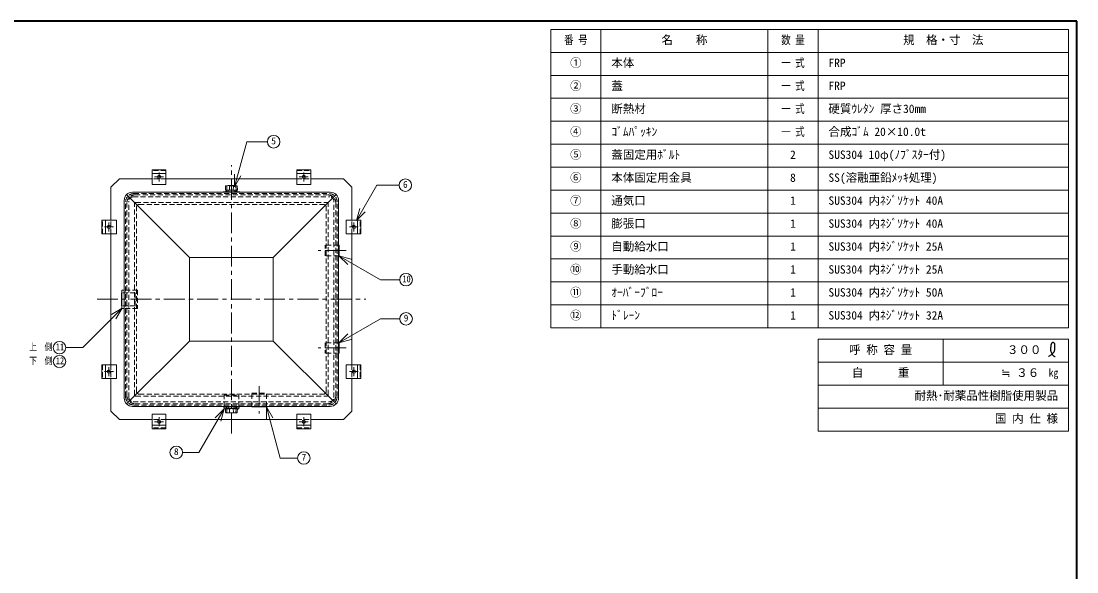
# Model space of a CAD drawing. Units: millimetres at full size, sheet at 1:15; details may follow other scales. Extents: x -3127 to 2948, y -2102 to 2112.
# Drawn here: x -844 to 2948, y 133 to 2112 of the extents above; entities that cross this region are included whole.
import ezdxf
from ezdxf.enums import TextEntityAlignment as Align

# ---------------------------------------------------------------- set-up
doc = ezdxf.new("R2010")
doc.units = ezdxf.units.MM
doc.header["$LTSCALE"] = 15
doc.linetypes.add('CHAIN1', pattern=[8, 5, -1, 1, -1])
doc.linetypes.add('DASHED1', pattern=[1.8, 1.2, -0.6])
doc.layers.add('0-0_ﾚｲﾔ1', color=7, linetype='Continuous', lineweight=18)
doc.styles.add('ＭＳ ゴシック', font='')
doc.styles.get('ＭＳ ゴシック').set_extended_font_data('MS Gothic')

msp = doc.modelspace()

# ---------------------------------------------------------------- linework, layer by layer
at = {"layer": '0-0_ﾚｲﾔ1', "color": 1, "lineweight": 40}
for p, q in [((2948.42, 2112.5), (-3126.58, 2112.5)), ((2948.42, -2102.5), (2948.42, 2112.5))]:
    msp.add_line(p, q, dxfattribs=at)
at = {"layer": '0-0_ﾚｲﾔ1', "color": 3}
for p, q in [((2918.42, 2082.5), (1058.42, 2082.5)), ((1058.42, 1010), (1058.42, 2082.5)), ((1238.42, 1010), (1238.42, 2082.5)), ((1838.42, 1010), (1838.42, 2082.5)), ((2018.42, 1010), (2018.42, 2082.5)), ((2918.42, 1010), (2918.42, 2082.5)), ((2918.42, 2000), (1058.42, 2000)), ((2918.42, 1917.5), (1058.42, 1917.5)), ((2918.42, 1835), (1058.42, 1835)), ((2918.42, 1752.5), (1058.42, 1752.5)), ((2918.42, 1670), (1058.42, 1670)), ((2918.42, 1587.5), (1058.42, 1587.5)), ((2918.42, 1505), (1058.42, 1505)), ((2918.42, 1422.5), (1058.42, 1422.5)), ((2918.42, 1340), (1058.42, 1340)), ((2918.42, 1257.5), (1058.42, 1257.5)), ((2918.42, 1175), (1058.42, 1175)), ((2918.42, 1092.5), (1058.42, 1092.5)), ((2918.42, 1010), (1058.42, 1010)), ((2918.42, 968.75), (2018.42, 968.75)), ((2018.42, 638.75), (2018.42, 968.75)), ((2468.42, 803.75), (2468.42, 968.75)), ((2918.42, 638.75), (2918.42, 968.75)), ((2918.42, 886.25), (2018.42, 886.25)), ((2918.42, 803.75), (2018.42, 803.75)), ((2918.42, 721.25), (2018.42, 721.25)), ((2918.42, 638.75), (2018.42, 638.75))]:
    msp.add_line(p, q, dxfattribs=at)
at = {"layer": '0-0_ﾚｲﾔ1'}
for p, q in [((-77.42, 1517.2), (-34.11, 1678.84)), ((40.17, 1678.84), (-34.11, 1678.84)), ((-324.08, 1565), (-374.08, 1565)), ((-374.08, 1565), (-374.08, 1525)), ((-324.08, 1565), (-324.08, 1525)), ((-77.42, 1517.2), (-77.42, 1562.2)), ((-77.42, 1517.2), (-54.92, 1556.18)), ((145.92, 1565), (195.92, 1565)), ((145.92, 1565), (145.92, 1525)), ((195.92, 1565), (195.92, 1525)), ((-324.08, 1525), (-374.08, 1525)), ((-110.54, 1505.52), (-110.12, 1518.67)), ((-100.84, 1520.99), (-108.22, 1520.6)), ((-106.01, 1505), (-105.53, 1519.55)), ((-100.32, 1521), (-77.84, 1521)), ((-95.93, 1505), (-96.42, 1519.55)), ((-82.22, 1505), (-81.74, 1519.55)), ((-77.32, 1520.99), (-69.93, 1520.6)), ((-72.14, 1505), (-72.63, 1519.55)), ((-67.62, 1505.52), (-68.04, 1518.67)), ((145.92, 1525), (195.92, 1525)), ((360.25, 1395.23), (433.8, 1522.62)), ((513.37, 1522.62), (433.8, 1522.62)), ((265.92, 1497.5), (-444.08, 1497.5)), ((-119.08, 1497.5), (-119.08, 1499)), ((-59.08, 1499), (-119.08, 1499)), ((-110.04, 1505), (-68.12, 1505)), ((-104.08, 1501), (-109.08, 1501)), ((-109.08, 1501), (-109.08, 1499)), ((-106.58, 1501), (-106.58, 1499)), ((-105.08, 1501), (-105.08, 1502.52)), ((-104.08, 1501), (-104.08, 1499)), ((-98.62, 1499.46), (-99.08, 1505)), ((-79.54, 1499.46), (-79.08, 1505)), ((-74.08, 1501), (-69.08, 1501)), ((-74.08, 1501), (-74.08, 1499)), ((-73.08, 1501), (-73.08, 1502.52)), ((-71.58, 1501), (-71.58, 1499)), ((-69.08, 1501), (-69.08, 1499)), ((-59.08, 1497.5), (-59.08, 1499)), ((-474.08, 1467.5), (-474.08, 757.5)), ((295.92, 1467.5), (295.92, 757.5)), ((360.25, 1395.23), (371.89, 1438.69)), ((360.25, 1395.23), (392.07, 1427.05)), ((-541.58, 1347.5), (-541.58, 1397.5)), ((-541.58, 1397.5), (-501.58, 1397.5)), ((-501.58, 1347.5), (-501.58, 1397.5)), ((323.42, 1347.5), (323.42, 1397.5)), ((363.42, 1397.5), (323.42, 1397.5)), ((363.42, 1347.5), (363.42, 1397.5)), ((-541.58, 1347.5), (-501.58, 1347.5)), ((363.42, 1347.5), (323.42, 1347.5)), ((295.92, 1306.5), (297.77, 1306.5)), ((297.77, 1306.5), (297.77, 1268.5)), ((295.92, 1268.5), (297.77, 1268.5)), ((297.48, 1268.92), (329.3, 1237.1)), ((297.48, 1268.92), (446.63, 1182.81)), ((297.48, 1268.92), (340.95, 1257.27)), ((446.63, 1182.81), (516.01, 1182.81)), ((-482.18, 1145), (-482.18, 1080)), ((-474.08, 1145), (-482.18, 1145)), ((-481.15, 1080.81), (-623.28, 938.69)), ((-481.15, 1080.81), (-520.12, 1058.31)), ((-481.15, 1080.81), (-503.65, 1041.84)), ((-474.08, 1080), (-482.18, 1080)), ((297.48, 956.09), (329.3, 987.91)), ((295.92, 956.5), (297.77, 956.5)), ((297.48, 956.09), (340.95, 967.74)), ((297.77, 918.5), (297.77, 956.5)), ((-623.28, 938.69), (-684.06, 938.69)), ((295.92, 918.5), (297.77, 918.5)), ((-541.58, 877.5), (-541.58, 827.5)), ((-541.58, 877.5), (-501.58, 877.5)), ((-501.58, 877.5), (-501.58, 827.5)), ((323.42, 877.5), (323.42, 827.5)), ((363.42, 877.5), (323.42, 877.5)), ((363.42, 877.5), (363.42, 827.5)), ((-541.58, 827.5), (-501.58, 827.5)), ((363.42, 827.5), (323.42, 827.5)), ((265.92, 727.5), (-444.08, 727.5)), ((-119.08, 727.5), (-119.08, 726)), ((-59.08, 726), (-119.08, 726)), ((-109.08, 724), (-109.08, 726)), ((-104.08, 724), (-109.08, 724)), ((-108.08, 724), (-108.08, 722.49)), ((-108.08, 722.49), (-105.08, 722.49)), ((-106.58, 724), (-106.58, 726)), ((-105.08, 724), (-105.08, 722.49)), ((-104.08, 724), (-104.08, 726)), ((-98.62, 725.55), (-99.08, 720)), ((-79.54, 725.55), (-79.08, 720)), ((-74.08, 724), (-74.08, 726)), ((-74.08, 724), (-69.08, 724)), ((-73.08, 724), (-73.08, 722.49)), ((-71.58, 724), (-71.58, 726)), ((-69.08, 724), (-69.08, 726)), ((-59.08, 727.5), (-59.08, 726)), ((-15.58, 727.5), (-15.58, 725.4)), ((-15.58, 725.4), (37.42, 725.4)), ((36.75, 725.97), (36.75, 680.97)), ((36.75, 725.97), (59.25, 687)), ((36.75, 725.97), (86.11, 541.78)), ((37.42, 727.5), (37.42, 725.4)), ((-324.08, 700), (-374.08, 700)), ((-374.08, 660), (-374.08, 700)), ((-324.08, 660), (-324.08, 700)), ((-115.38, 718.45), (-147.2, 686.64)), ((-115.38, 718.45), (-127.03, 674.99)), ((-110.54, 719.49), (-110.12, 706.34)), ((-110.04, 720), (-68.12, 720)), ((-100.84, 704.02), (-108.22, 704.41)), ((-106.01, 720), (-105.53, 705.46)), ((-100.32, 704), (-77.84, 704)), ((-95.93, 720), (-96.42, 705.46)), ((-82.22, 720), (-81.74, 705.46)), ((-77.32, 704.02), (-69.93, 704.41)), ((-72.14, 720), (-72.63, 705.46)), ((-67.62, 719.49), (-68.04, 706.34)), ((145.92, 700), (195.92, 700)), ((145.92, 660), (145.92, 700)), ((195.92, 660), (195.92, 700)), ((-324.08, 660), (-374.08, 660)), ((145.92, 660), (195.92, 660)), ((148.89, 541.78), (86.11, 541.78))]:
    msp.add_line(p, q, dxfattribs=at)
at = {"layer": '0-0_ﾚｲﾔ1', "color": 4, "linetype": 'CHAIN1', "lineweight": 9}
for p, q in [((-89.08, 630), (-89.08, 1595)), ((-349.08, 1568.5), (-349.08, 1536.5)), ((170.92, 1568.5), (170.92, 1536.5)), ((-365.08, 1552.5), (-333.08, 1552.5)), ((186.92, 1552.5), (154.92, 1552.5)), ((-545.08, 1372.5), (-513.08, 1372.5)), ((-529.08, 1388.5), (-529.08, 1356.5)), ((366.92, 1372.5), (334.92, 1372.5)), ((350.92, 1388.5), (350.92, 1356.5)), ((322.77, 1287.5), (222.77, 1287.5)), ((-571.58, 1112.5), (393.42, 1112.5)), ((322.77, 937.5), (222.77, 937.5)), ((-545.08, 852.5), (-513.08, 852.5)), ((-529.08, 836.5), (-529.08, 868.5)), ((366.92, 852.5), (334.92, 852.5)), ((350.92, 836.5), (350.92, 868.5)), ((10.92, 800.4), (10.92, 702.4)), ((-349.08, 656.5), (-349.08, 688.5)), ((170.92, 656.5), (170.92, 688.5)), ((-365.08, 672.5), (-333.08, 672.5)), ((186.92, 672.5), (154.92, 672.5))]:
    msp.add_line(p, q, dxfattribs=at)
at = {"layer": '0-0_ﾚｲﾔ1', "color": 4, "lineweight": 9}
for p, q in [((-324.08, 1577.8), (-374.08, 1577.8)), ((-374.08, 1565), (-374.08, 1577.8)), ((-324.08, 1565), (-324.08, 1577.8)), ((145.92, 1577.8), (195.92, 1577.8)), ((145.92, 1565), (145.92, 1577.8)), ((195.92, 1565), (195.92, 1577.8)), ((-521.58, 1515), (-491.58, 1545)), ((-491.58, 1545), (-374.08, 1545)), ((-324.08, 1545), (145.92, 1545)), ((195.92, 1545), (313.42, 1545)), ((313.42, 1545), (343.42, 1515)), ((-521.58, 1397.5), (-521.58, 1515)), ((-465.29, 1488.72), (-239.08, 1262.5)), ((60.92, 1262.5), (287.13, 1488.72)), ((343.42, 1397.5), (343.42, 1515)), ((-554.37, 1347.5), (-554.37, 1397.5)), ((-541.58, 1397.5), (-554.37, 1397.5)), ((363.42, 1397.5), (376.21, 1397.5)), ((376.21, 1347.5), (376.21, 1397.5)), ((-541.58, 1347.5), (-554.37, 1347.5)), ((-521.58, 877.5), (-521.58, 1347.5)), ((343.42, 877.5), (343.42, 1347.5)), ((363.42, 1347.5), (376.21, 1347.5)), ((-239.08, 1262.5), (60.92, 1262.5)), ((60.92, 1262.5), (60.92, 962.5)), ((-484.18, 1089), (-484.18, 1136)), ((-482.18, 1136), (-484.18, 1136)), ((-482.18, 1089), (-484.18, 1089)), ((-465.29, 736.29), (-239.08, 962.5)), ((60.92, 962.5), (287.13, 736.29)), ((-554.37, 877.5), (-554.37, 827.5)), ((-541.58, 877.5), (-554.37, 877.5)), ((363.42, 877.5), (376.21, 877.5)), ((376.21, 877.5), (376.21, 827.5)), ((-541.58, 827.5), (-554.37, 827.5)), ((-521.58, 710), (-521.58, 827.5)), ((343.42, 710), (343.42, 827.5)), ((363.42, 827.5), (376.21, 827.5)), ((-62.58, 718.24), (-62.58, 726)), ((-491.58, 680), (-521.58, 710)), ((-67.66, 718.24), (-62.58, 718.24)), ((343.42, 710), (313.42, 680)), ((-374.08, 680), (-491.58, 680)), ((-374.08, 660), (-374.08, 647.21)), ((-324.08, 647.21), (-374.08, 647.21)), ((145.92, 680), (-324.08, 680)), ((-324.08, 660), (-324.08, 647.21)), ((145.92, 660), (145.92, 647.21)), ((145.92, 647.21), (195.92, 647.21)), ((313.42, 680), (195.92, 680)), ((195.92, 660), (195.92, 647.21))]:
    msp.add_line(p, q, dxfattribs=at)
at = {"layer": '0-0_ﾚｲﾔ1', "color": 4, "linetype": 'DASHED1', "lineweight": 9}
for p, q in [((-324.08, 1574.94), (-374.08, 1574.94)), ((145.92, 1574.94), (195.92, 1574.94)), ((-324.08, 1545), (-374.08, 1545)), ((145.92, 1545), (195.92, 1545)), ((-442.27, 1480.69), (264.11, 1480.69)), ((-439.08, 1492.5), (260.92, 1492.5)), ((-434.57, 1487.99), (256.41, 1487.99)), ((-469.08, 762.5), (-469.08, 1462.5)), ((-464.57, 767.02), (-464.57, 1457.99)), ((-457.27, 759.32), (-457.27, 1465.69)), ((-437.27, 769.32), (-437.27, 1455.69)), ((-432.27, 1460.69), (254.11, 1460.69)), ((-429.97, 781.61), (-429.97, 1443.4)), ((-419.97, 1453.4), (241.81, 1453.4)), ((251.81, 781.61), (251.81, 1443.4)), ((259.11, 769.32), (259.11, 1455.69)), ((279.11, 759.32), (279.11, 1465.69)), ((286.41, 767.02), (286.41, 1457.99)), ((290.92, 762.5), (290.92, 1462.5)), ((-551.52, 1347.5), (-551.52, 1397.5)), ((-521.58, 1347.5), (-521.58, 1397.5)), ((343.42, 1347.5), (343.42, 1397.5)), ((373.36, 1347.5), (373.36, 1397.5)), ((247.77, 1268.5), (247.77, 1306.5)), ((295.92, 1306.5), (247.77, 1306.5)), ((295.92, 1268.5), (247.77, 1268.5)), ((-426.18, 1145), (-474.08, 1145)), ((-426.18, 1145), (-426.18, 1080)), ((-434.18, 1136), (-482.18, 1136)), ((-434.18, 1089), (-434.18, 1136)), ((-434.18, 1089), (-482.18, 1089)), ((-426.18, 1080), (-474.08, 1080)), ((247.77, 956.5), (247.77, 918.5)), ((295.92, 956.5), (247.77, 956.5)), ((295.92, 918.5), (247.77, 918.5)), ((-551.52, 877.5), (-551.52, 827.5)), ((-521.58, 877.5), (-521.58, 827.5)), ((343.42, 877.5), (343.42, 827.5)), ((373.36, 877.5), (373.36, 827.5)), ((-432.27, 764.32), (254.11, 764.32)), ((-419.97, 771.61), (241.81, 771.61)), ((-115.58, 768.24), (-62.58, 768.24)), ((-115.58, 726), (-115.58, 768.24)), ((-62.58, 726), (-62.58, 768.24)), ((-15.58, 775.4), (37.42, 775.4)), ((-15.58, 727.5), (-15.58, 775.4)), ((37.42, 727.5), (37.42, 775.4)), ((-442.27, 744.32), (264.11, 744.32)), ((-439.08, 732.5), (260.92, 732.5)), ((-434.57, 737.02), (256.41, 737.02)), ((-110.5, 718.24), (-67.66, 718.24)), ((-324.08, 680), (-374.08, 680)), ((-324.08, 650.07), (-374.08, 650.07)), ((145.92, 680), (195.92, 680)), ((145.92, 650.07), (195.92, 650.07))]:
    msp.add_line(p, q, dxfattribs=at)
at = {"layer": '0-0_ﾚｲﾔ1'}
for points in [[(-108.08, 1501), (-108.08, 1502.52), (-105.08, 1502.52)], [(-70.08, 1501), (-70.08, 1502.52), (-73.08, 1502.52)], [(297.48, 956.09), (446.63, 1042.2), (516.01, 1042.2)], [(-70.08, 724), (-70.08, 722.49), (-73.08, 722.49)], [(-115.38, 718.45), (-205.69, 562.04), (-264.6, 562.04)]]:
    msp.add_lwpolyline(points, dxfattribs=at)
at = {"layer": '0-0_ﾚｲﾔ1', "color": 4, "lineweight": 9}
for points in [[(-239.08, 1262.5), (-239.08, 962.5), (60.92, 962.5)], [(-115.58, 726), (-115.58, 718.24), (-110.5, 718.24)]]:
    msp.add_lwpolyline(points, dxfattribs=at)
at = {"layer": '0-0_ﾚｲﾔ1', "color": 5, "lineweight": 25}
for points in [[(2846.12, 907.2), (2847.42, 907.95), (2849.67, 909.26), (2851.89, 910.6), (2854.08, 911.99), (2856.23, 913.46), (2858.31, 915.01), (2859.49, 915.97), (2860.36, 916.71), (2861.81, 918.05), (2863.18, 919.46), (2864.45, 920.95), (2865.62, 922.52), (2866.64, 924.18), (2867.17, 925.18), (2867.54, 925.99), (2868.11, 927.43), (2868.59, 928.91), (2868.97, 930.42), (2869.27, 931.95), (2869.49, 933.49), (2869.58, 934.39), (2869.65, 935.31), (2869.71, 936.9), (2869.73, 938.5), (2869.71, 940.09), (2869.66, 941.7), (2869.61, 943.31), (2869.58, 944.25), (2869.55, 945.24), (2869.49, 946.96), (2869.35, 948.66), (2869.08, 950.33), (2868.63, 951.94), (2867.93, 953.49), (2867.39, 954.34), (2867.04, 954.8), (2866.37, 955.54), (2865.62, 956.2), (2864.81, 956.75)], [(2864.81, 956.75), (2863.96, 957.15), (2863.08, 957.37), (2862.56, 957.41), (2862.13, 957.38), (2861.4, 957.22), (2860.69, 956.94), (2860, 956.55), (2859.34, 956.08), (2858.73, 955.55), (2858.4, 955.22), (2857.94, 954.7), (2857.25, 953.75), (2856.67, 952.75), (2856.2, 951.7), (2855.8, 950.61), (2855.48, 949.51), (2855.33, 948.86), (2855.15, 948.04), (2854.9, 946.63), (2854.7, 945.21), (2854.55, 943.79), (2854.42, 942.36), (2854.3, 940.92), (2854.23, 940.09), (2854.15, 939.09), (2854, 937.38), (2853.89, 935.66), (2853.81, 933.95), (2853.81, 932.24), (2853.91, 930.54), (2854.01, 929.56), (2854.14, 928.71), (2854.43, 927.26), (2854.8, 925.81), (2855.24, 924.38), (2855.75, 922.97), (2856.3, 921.59), (2856.64, 920.79), (2856.9, 920.22)], [(2856.9, 920.22), (2857.35, 919.24), (2857.83, 918.28), (2858.33, 917.32), (2858.84, 916.37), (2859.39, 915.42), (2859.71, 914.87), (2860.1, 914.24), (2860.81, 913.15), (2861.56, 912.11), (2862.36, 911.11), (2863.23, 910.2), (2864.17, 909.38), (2864.75, 908.95), (2865.25, 908.64), (2866.15, 908.15), (2867.09, 907.73), (2868.07, 907.36), (2869.07, 907.03), (2870.08, 906.72), (2870.67, 906.54)]]:
    msp.add_lwpolyline(points, dxfattribs=at)
at = {"layer": '0-0_ﾚｲﾔ1'}
for centre, radius in [((62.67, 1678.84), 22.5), ((-349.08, 1552.5), 6), ((170.92, 1552.5), 6), ((535.87, 1522.62), 22.5), ((-529.08, 1372.5), 6), ((350.92, 1372.5), 6), ((538.51, 1182.81), 22.5), ((538.51, 1042.2), 22.5), ((-706.56, 938.69), 22.5), ((-706.56, 888.69), 22.5), ((-529.08, 852.5), 6), ((350.92, 852.5), 6), ((-349.08, 672.5), 6), ((170.92, 672.5), 6), ((-287.1, 562.04), 22.5), ((171.39, 541.78), 22.5)]:
    msp.add_circle(centre, radius, dxfattribs=at)
for centre, radius, start, end in [((-108.12, 1518.6), 2, 93.01913, 178.15415), ((-108.58, 1517.94), 2.07, 93.02757, 128.73305), ((-108.5, 1510.05), 9.96, 72.62002, 91.09064), ((-100.32, 1511), 10, 90, 93.01913), ((-95.92, 1519.57), 0.5, 97.29873, 181.90915), ((-89.08, 1466.17), 54.34, 82.70127, 97.29873), ((-82.24, 1519.57), 0.5, 358.09085, 82.70127), ((-77.84, 1511), 10, 86.98087, 90), ((-69.65, 1510.05), 9.96, 88.90936, 107.37998), ((-70.04, 1518.6), 2, 1.84585, 86.98087), ((-69.57, 1517.94), 2.07, 51.26695, 86.97243), ((-444.08, 1467.5), 30, 90, 180), ((-110.04, 1505.5), 0.5, 178.15415, 270), ((-98.12, 1499.5), 0.5, 184.76364, 270), ((-80.04, 1499.5), 0.5, 270, 355.23636), ((-68.12, 1505.5), 0.5, 270, 1.84585), ((265.92, 1467.5), 30, 0, 90), ((-444.08, 757.5), 30, 180, 270), ((-98.12, 725.5), 0.5, 90, 175.23636), ((-80.04, 725.5), 0.5, 4.76364, 90), ((265.92, 757.5), 30, 270, 0), ((-110.04, 719.5), 0.5, 90, 181.84585), ((-108.12, 706.41), 2, 181.84585, 266.98087), ((-108.58, 707.07), 2.07, 231.26695, 266.97243), ((-108.5, 714.96), 9.96, 268.90936, 287.37998), ((-100.32, 714), 10, 266.98087, 270), ((-95.92, 705.44), 0.5, 178.09085, 262.70127), ((-89.08, 758.84), 54.34, 262.70127, 277.29873), ((-82.24, 705.44), 0.5, 277.29873, 1.90915), ((-77.84, 714), 10, 270, 273.01913), ((-69.65, 714.96), 9.96, 252.62002, 271.09064), ((-70.04, 706.41), 2, 273.01913, 358.15415), ((-69.57, 707.07), 2.07, 273.02757, 308.73305), ((-68.12, 719.5), 0.5, 358.15415, 90)]:
    msp.add_arc(centre, radius, start, end, dxfattribs=at)
at = {"layer": '0-0_ﾚｲﾔ1', "color": 4, "linetype": 'DASHED1', "lineweight": 9}
for centre, radius, start, end in [((-439.08, 1462.5), 30, 90, 180), ((-434.57, 1457.99), 30, 90, 180), ((-442.27, 1465.69), 15, 90, 180), ((256.41, 1457.99), 30, 0, 90), ((260.92, 1462.5), 30, 0, 90), ((264.11, 1465.69), 15, 0, 90), ((-432.27, 1455.69), 5, 90, 180), ((-419.97, 1443.4), 10, 90, 180), ((241.81, 1443.4), 10, 0, 90), ((254.11, 1455.69), 5, 0, 90), ((-439.08, 762.5), 30, 180, 270), ((-434.57, 767.02), 30, 180, 270), ((-442.27, 759.32), 15, 180, 270), ((-432.27, 769.32), 5, 180, 270), ((-419.97, 781.61), 10, 180, 270), ((241.81, 781.61), 10, 270, 0), ((254.11, 769.32), 5, 270, 0), ((256.41, 767.02), 30, 270, 0), ((260.92, 762.5), 30, 270, 0), ((264.11, 759.32), 15, 270, 0)]:
    msp.add_arc(centre, radius, start, end, dxfattribs=at)

# ---------------------------------------------------------------- texts
at = {"layer": '0-0_ﾚｲﾔ1', "style": 'ＭＳ ゴシック'}
for s, height, width, p in [('番 号', 30.24, 0.8, (1106.23, 2020.63)), ('数 量', 30.24, 0.8, (1886.23, 2020.63)), ('一 式', 30.24, 0.8, (1886.23, 1938.13)), ('一 式', 30.24, 0.8, (1886.23, 1855.63)), ('一 式', 30.24, 0.8, (1886.23, 1773.13)), ('一 式', 30.24, 0.8, (1886.23, 1690.63)), ('10', 24.74, 0.8, (525.38, 1165.93)), ('上\u3000側', 24.74, 0.8, (-815.31, 921.81)), ('11', 24.74, 0.8, (-719.69, 921.81)), ('下\u3000側', 24.74, 0.8, (-815.31, 871.81)), ('12', 24.74, 0.8, (-719.69, 871.81)), ('㎏', 27.49, 0.9, (2847.17, 826.25))]:
    msp.add_text(s, height=height, dxfattribs=dict(at, width=width)).set_placement(p, align=Align.BOTTOM_LEFT)
for s, height, p in [('名\u3000\u3000称', 30.24, (1455.92, 2020.63)), ('規\u3000格・寸\u3000法', 30.24, (2324.05, 2020.63)), ('①', 30.24, (1127.8, 1938.13)), ('本体', 30.24, (1275.92, 1938.13)), ('FRP', 30.24, (2055.92, 1938.13)), ('②', 30.24, (1127.8, 1855.63)), ('蓋', 30.24, (1275.92, 1855.63)), ('FRP', 30.24, (2055.92, 1855.63)), ('③', 30.24, (1127.8, 1773.13)), ('断熱材', 30.24, (1275.92, 1773.13)), ('硬質ｳﾚﾀﾝ 厚さ30mm', 30.24, (2055.92, 1773.13)), ('④', 30.24, (1127.8, 1690.63)), ('ｺﾞﾑﾊﾟｯｷﾝ', 30.24, (1275.92, 1690.63)), ('合成ｺﾞﾑ 20×10.0t', 30.24, (2055.92, 1690.63)), ('5', 24.74, (54.23, 1661.97)), ('⑤', 30.24, (1127.8, 1608.13)), ('蓋固定用ﾎﾞﾙﾄ', 30.24, (1275.92, 1608.13)), ('2', 30.24, (1918.11, 1608.13)), ('SUS304 10φ(ﾉﾌﾞｽﾀｰ付)', 30.24, (2055.92, 1608.13)), ('⑥', 30.24, (1127.8, 1525.63)), ('本体固定用金具', 30.24, (1275.92, 1525.63)), ('8', 30.24, (1918.11, 1525.63)), ('SS(溶融亜鉛ﾒｯｷ処理)', 30.24, (2055.92, 1525.63)), ('6', 24.74, (527.43, 1505.74)), ('⑦', 30.24, (1127.8, 1443.13)), ('通気口', 30.24, (1275.92, 1443.13)), ('1', 30.24, (1918.11, 1443.13)), ('SUS304 内ﾈｼﾞｿｹｯﾄ 40A', 30.24, (2055.92, 1443.13)), ('⑧', 30.24, (1127.8, 1360.63)), ('膨張口', 30.24, (1275.92, 1360.63)), ('SUS304 内ﾈｼﾞｿｹｯﾄ 40A', 30.24, (2055.92, 1360.63)), ('1', 30.24, (1918.11, 1360.63)), ('⑨', 30.24, (1127.8, 1278.13)), ('自動給水口', 30.24, (1275.92, 1278.13)), ('1', 30.24, (1918.11, 1278.13)), ('SUS304 内ﾈｼﾞｿｹｯﾄ 25A', 30.24, (2055.92, 1278.13)), ('⑩', 30.24, (1127.8, 1195.63)), ('手動給水口', 30.24, (1275.92, 1195.63)), ('1', 30.24, (1918.11, 1195.63)), ('SUS304 内ﾈｼﾞｿｹｯﾄ 25A', 30.24, (2055.92, 1195.63)), ('⑪', 30.24, (1127.8, 1113.13)), ('ｵｰﾊﾞｰﾌﾞﾛｰ', 30.24, (1275.92, 1113.13)), ('1', 30.24, (1918.11, 1113.13)), ('SUS304 内ﾈｼﾞｿｹｯﾄ 50A', 30.24, (2055.92, 1113.13)), ('⑫', 30.24, (1127.8, 1030.63)), ('ﾄﾞﾚｰﾝ', 30.24, (1275.92, 1030.63)), ('1', 30.24, (1918.11, 1030.63)), ('SUS304 内ﾈｼﾞｿｹｯﾄ 32A', 30.24, (2055.92, 1030.63)), ('9', 24.74, (530.07, 1025.33)), ('呼 称 容 量', 30.24, (2129.98, 906.88)), ('３００', 30.24, (2697.17, 906.88)), ('自\u3000\u3000\u3000重', 30.24, (2140.3, 824.38)), ('≒ ３６', 30.24, (2676.55, 824.38)), ('耐熱･耐薬品性樹脂使用製品', 30.24, (2365.3, 741.88)), ('国 内 仕 様', 30.24, (2654.05, 659.38)), ('8', 24.74, (-295.54, 545.17)), ('7', 24.74, (162.95, 524.9))]:
    msp.add_text(s, height=height, dxfattribs=at).set_placement(p, align=Align.BOTTOM_LEFT)

doc.saveas('drawing.dxf')
